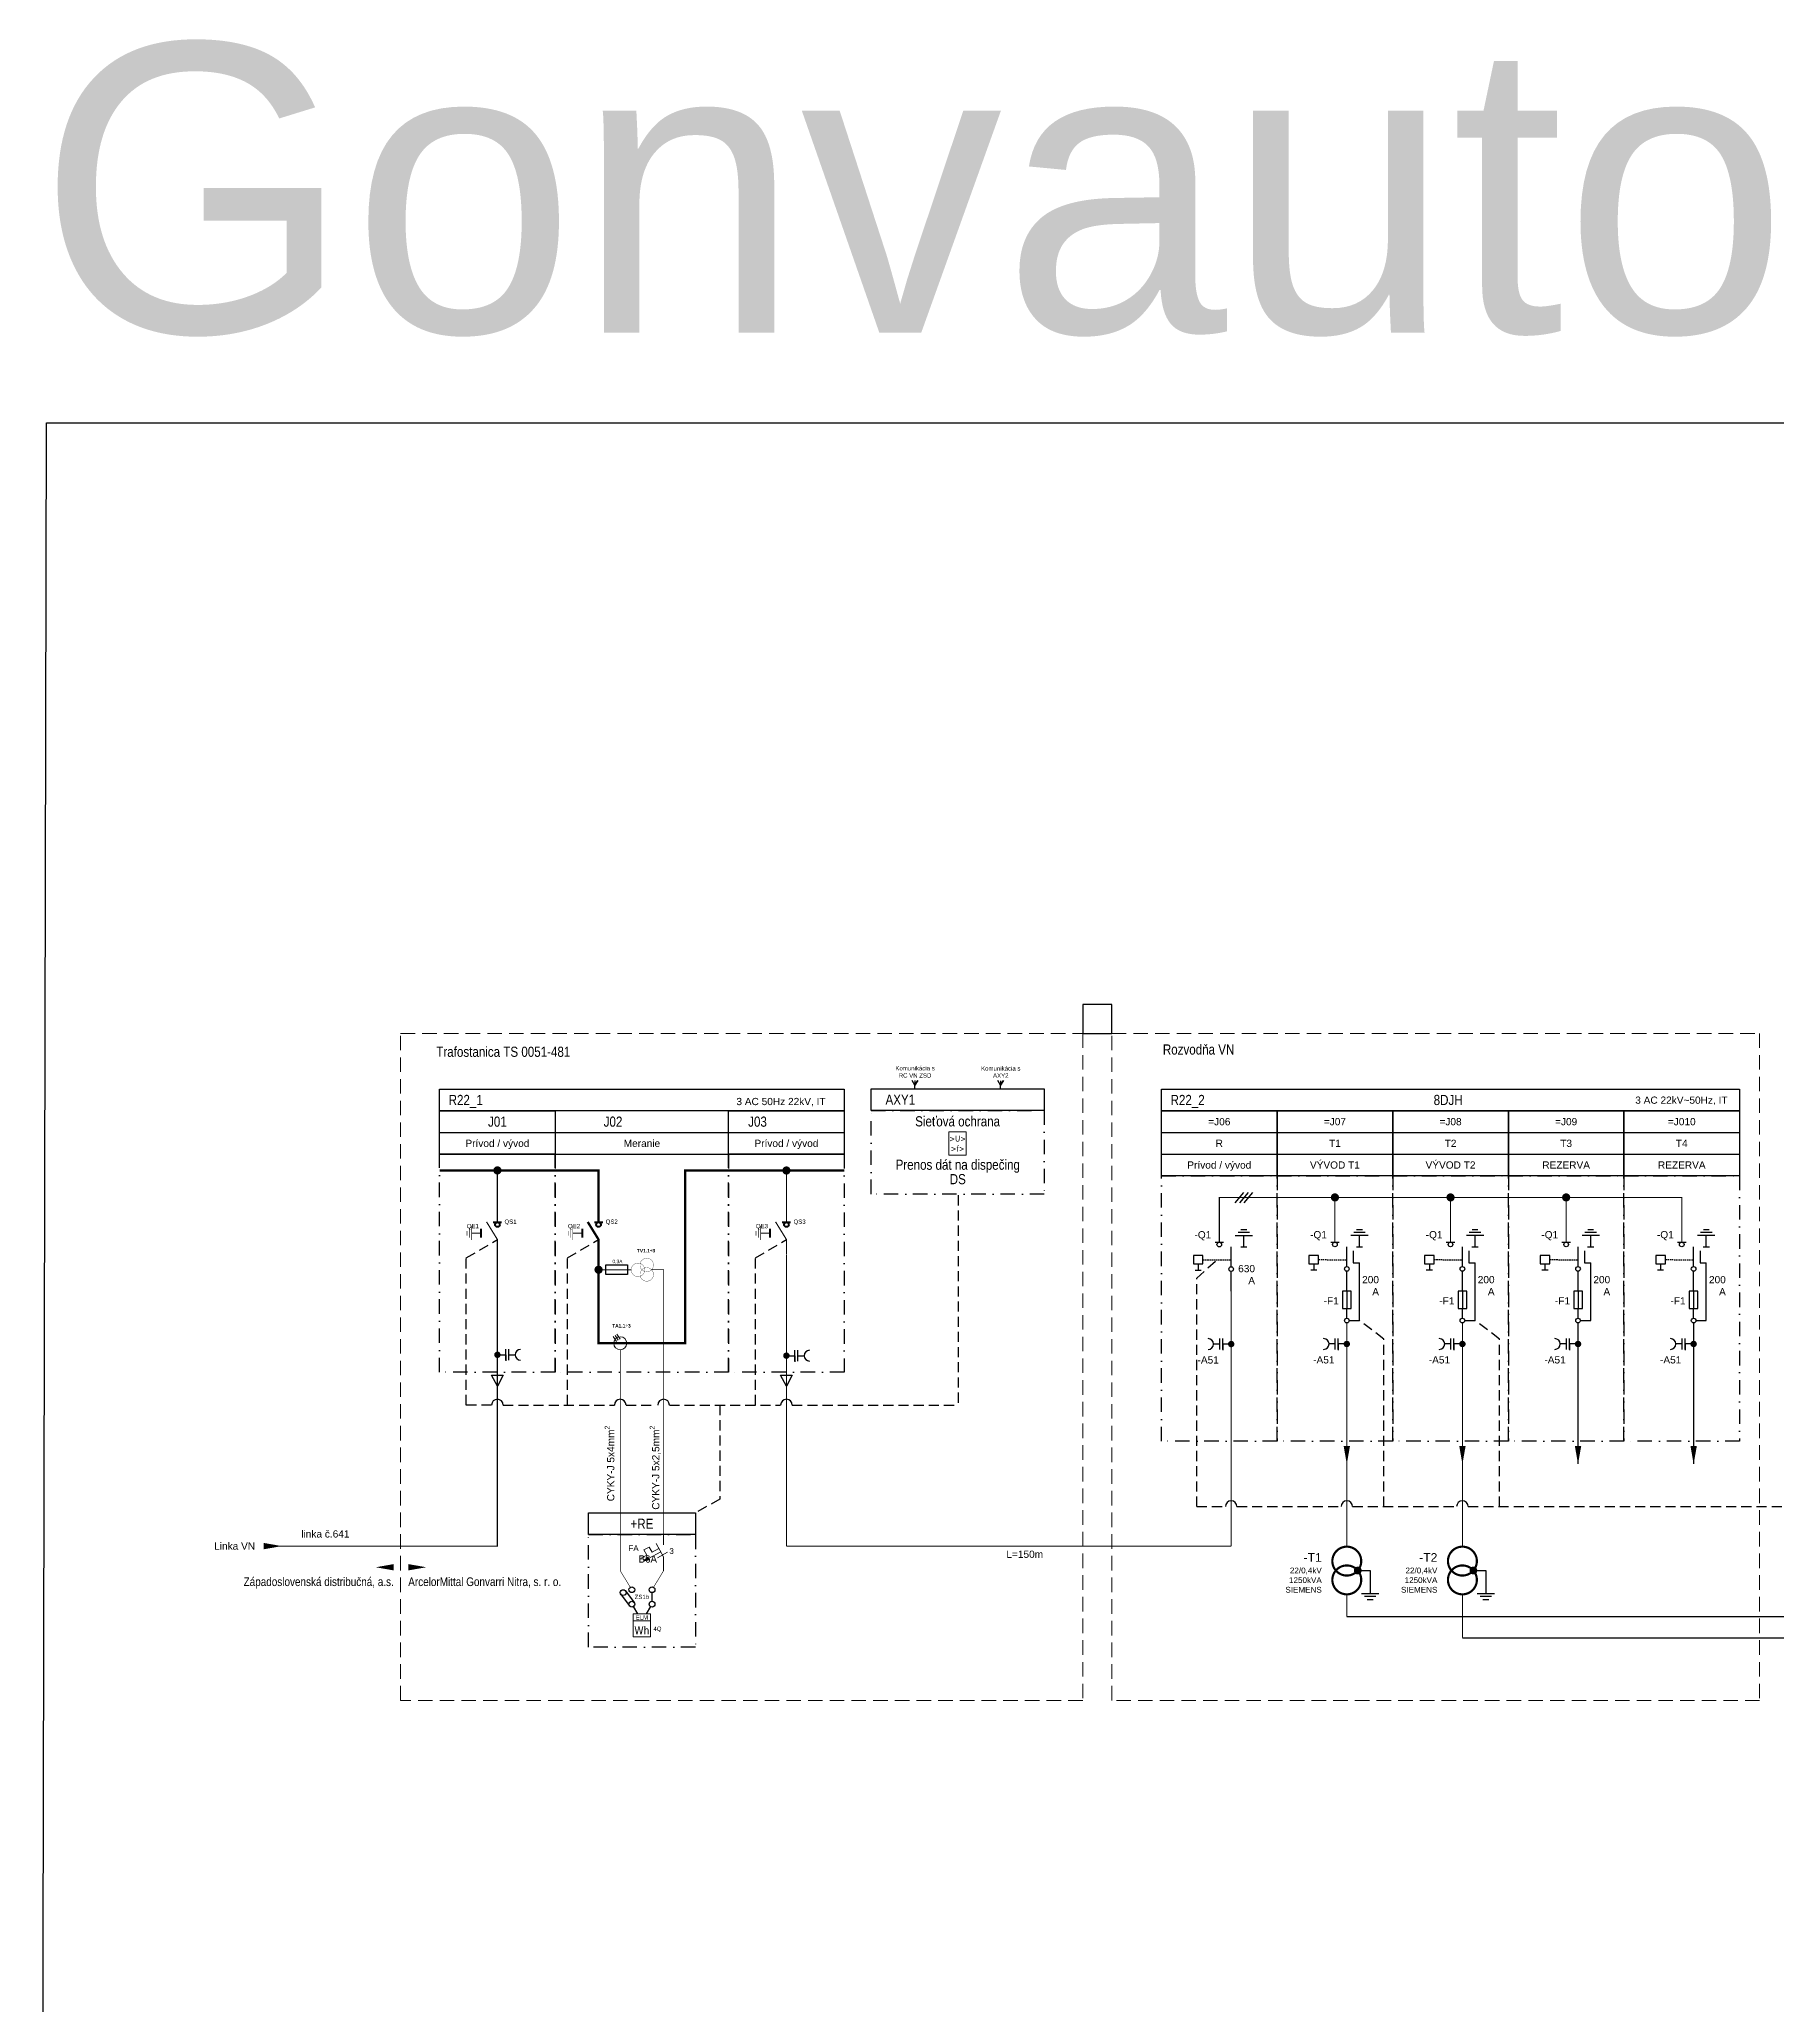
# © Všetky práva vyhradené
# Model space of a CAD drawing. Header units: millimetres. Extents: x -612 to 6794, y -5043 to 2163.
# Drawn here: x 335 to 936, y -2406 to -1726 of the extents above; entities that cross this region are included whole.
import ezdxf
from ezdxf.enums import TextEntityAlignment as Align

# ---------------------------------------------------------------- set-up
doc = ezdxf.new("R2018")
doc.units = ezdxf.units.MM
doc.header["$MEASUREMENT"] = 0
doc.linetypes.add('ČERCHOVANÁ', pattern=[1, 0.5, -0.25, 0, -0.25])
doc.linetypes.add('ČÁRKOVANÁ', pattern=[0.75, 0.5, -0.25])
doc.layers.get('Defpoints').update_dxf_attribs({"color": 250})
for name, color, linetype in [('10kV', 34, 'Continuous'), ('22kV', 34, 'Continuous'), ('400V', 7, 'Continuous'), ('Kable', 7, 'Continuous'), ('LEGRAND', 7, 'Continuous'), ('Pístroj_OZN', 230, 'Continuous'), ('RS', 40, 'Continuous')]:
    doc.layers.add(name, color=color, linetype=linetype)
doc.layers.add('Prístroj', color=7, linetype='Continuous', lineweight=13)
doc.styles.get("Standard").update_dxf_attribs({"font": 'arial.ttf'})
doc.styles.add('styl2', font='ARIALN.TTF', dxfattribs={"width": 0.85})
doc.styles.add('Tahoma', font='tahoma.ttf')

# ---------------------------------------------------------------- blocks, each defined once
blk = doc.blocks.new('VN MTP')
at = {"layer": '10kV', "color": 0, "lineweight": 13}
for p, q in [((-3.13, -1.15), (-1.46, -0.06)), ((-2.72, -1.78), (-1.05, -0.68)), ((-2.31, -2.41), (-0.64, -1.31))]:
    blk.add_line(p, q, dxfattribs=at)
blk.add_circle((0, 0), 2.25, dxfattribs=at)
blk = doc.blocks.new('VN odpojovac s uzemnovacom')
at = {"layer": '22kV', "linetype": 'Continuous', "lineweight": 50}
for p, q in [((-5.71, 8.93), (-5.71, 6.01)), ((-1.46, 11.25), (1.46, 11.25))]:
    blk.add_line(p, q, dxfattribs=at)
at = {"layer": '22kV', "flags": 128}
for points, const_width in [([(0, 15), (0, 11.25)], 0.4), ([(-10.52, 8.27), (-10.52, 6.67)], 0.2), ([(-9.71, 9.07), (-9.71, 5.87)], 0.2), ([(-5.71, 7.47), (-8.91, 7.47)], 0.4), ([(-8.91, 9.87), (-8.91, 5.07)], 0.2), ([(-3.75, 11.38), (0, 5.29), (0, 0)], 0.4)]:
    blk.add_lwpolyline(points, dxfattribs=dict(at, const_width=const_width))
at = {"layer": '22kV', "linetype": 'Continuous', "lineweight": 50}
blk.add_circle((0, 10.45), 0.8, dxfattribs=at)
blk = doc.blocks.new('Istič')
at = {"layer": 'Prístroj', "linetype": 'Continuous', "ltscale": 4}
blk.add_hatch(color=0, dxfattribs=at).paths.add_polyline_path([(-6.97, -9.55), (-5.41, -8.11), (-4.92, -9.02)], flags=0)
at = {"layer": 'Prístroj', "color": 0, "linetype": 'Continuous'}
for p, q in [((0, 0), (0, -3.89)), ((0, -8), (0, -12.8))]:
    blk.add_line(p, q, dxfattribs=at)
at = {"layer": 'Prístroj', "color": 0, "linetype": 'Continuous', "ltscale": 4}
for p, q in [((-6.8, -5.61), (-4.99, -4.62)), ((-5.81, -7.41), (-6.8, -5.61)), ((-0.96, -6.26), (-5.17, -8.57)), ((-4.99, -4.62), (-4, -6.42)), ((-1.6, -5.11), (-4, -6.42)), ((0, -8), (-2.57, -3.37)), ((-2.07, -8.37), (1.36, -6.43)), ((-7.61, -8.4), (-5.81, -7.41)), ((-6.97, -9.55), (-5.41, -8.11)), ((-4.92, -9.02), (-6.97, -9.55)), ((-6.97, -9.55), (-6.97, -9.55)), ((-5.41, -8.11), (-4.92, -9.02))]:
    blk.add_line(p, q, dxfattribs=at)
at = {"color": 0}
blk.add_attdef('POCET_POLOV', text='', height=2, dxfattribs=at).set_placement((2, -6), align=Align.MIDDLE_LEFT)
at = {"lineweight": 30, "flags": 104}
blk.add_attdef('POPIS', text='', height=1.8, dxfattribs=at).set_placement((-8.61, -7.5), align=Align.TOP_RIGHT)
at = {"layer": 'Pístroj_OZN'}
blk.add_attdef('OZNACENIE', text='', height=2, dxfattribs=at).set_placement((-8.61, -6), align=Align.RIGHT)
blk = doc.blocks.new('Elektromer')
at = {"layer": 'Prístroj', "color": 0, "linetype": 'Continuous', "ltscale": 4}
blk.add_line((-3, -3.5), (3, -3.5), dxfattribs=at)
blk.add_lwpolyline([(-3, -9), (3, -9), (3, -1), (-3, -1)], close=True, dxfattribs=at)
at = {"lineweight": 30, "flags": 104}
blk.add_attdef('POPIS', text='', height=1.8, dxfattribs=at).set_placement((-4, -5), align=Align.TOP_RIGHT)
at = {"layer": 'Prístroj', "style": 'Tahoma'}
blk.add_text('Wh', height=2.72625, dxfattribs=at).set_placement((0, -6.772625), align=Align.MIDDLE_CENTER)
at = {"layer": 'Pístroj_OZN'}
blk.add_attdef('OZNACENIE', text='', height=2, dxfattribs=at).set_placement((-4, -3.5), align=Align.RIGHT)

msp = doc.modelspace()

# ---------------------------------------------------------------- linework, layer by layer
for p, q in [((540.26, -2268.74), (541.74, -2271.18)), ((546.22, -2268.74), (544.74, -2271.18))]:
    msp.add_line(p, q)
msp.add_lwpolyline([(337.28, -1859.11), (2282.85, -1859.11), (2280.32, -3021.38), (334.75, -3021.38)], close=True)
at = {"lineweight": 30}
for points in [[(787.12, -2272.17), (969.73, -2272.17), (969.73, -2169.26)], [(827.12, -2279.52), (1354.15, -2279.52), (1354.15, -2169.26)]]:
    msp.add_lwpolyline(points, dxfattribs=at)
at = {"layer": '10kV', "color": 0, "ltscale": 5}
for p, q in [((473.24, -2104.67), (513.24, -2104.67)), ((513.24, -2104.67), (573.24, -2104.67)), ((513.24, -2104.67), (573.24, -2104.67)), ((573.24, -2104.67), (613.24, -2104.67)), ((473.24, -2112.17), (573.24, -2112.17)), ((573.24, -2112.17), (613.24, -2112.17))]:
    msp.add_line(p, q, dxfattribs=at)
for points in [[(473.24, -2089.67), (613.24, -2089.67), (613.24, -2097.17), (473.24, -2097.17)], [(473.24, -2097.17), (513.24, -2097.17), (513.24, -2112.17), (473.24, -2112.17)], [(573.24, -2097.17), (613.24, -2097.17), (613.24, -2112.17), (573.24, -2112.17)], [(524.74, -2236.31), (561.74, -2236.31), (561.74, -2243.81), (524.74, -2243.81)]]:
    msp.add_lwpolyline(points, close=True, dxfattribs=at)
at = {"layer": '10kV', "color": 0, "linetype": 'ČERCHOVANÁ', "ltscale": 10}
for points in [[(473.24, -2112.17), (513.24, -2112.17), (513.24, -2187.6), (473.24, -2187.6)], [(513.24, -2112.17), (573.24, -2112.17), (573.24, -2187.6), (513.24, -2187.6)], [(561.74, -2282.72), (524.74, -2282.72), (524.74, -2243.81), (561.74, -2243.81)]]:
    msp.add_lwpolyline(points, close=True, dxfattribs=at)
at = {"layer": '22kV', "color": 0}
for p, q in [((723.01, -2104.67), (763.01, -2104.67)), ((763.01, -2104.67), (803.01, -2104.67)), ((803.01, -2104.67), (843.01, -2104.67)), ((843.01, -2104.67), (883.01, -2104.67)), ((883.01, -2104.67), (923.01, -2104.67)), ((723.01, -2112.17), (763.01, -2112.17)), ((763.01, -2112.17), (803.01, -2112.17)), ((803.01, -2112.17), (843.01, -2112.17)), ((843.01, -2112.17), (883.01, -2112.17)), ((883.01, -2112.17), (923.01, -2112.17))]:
    msp.add_line(p, q, dxfattribs=at)
at = {"layer": '22kV'}
for p, q in [((751.42, -2125.38), (748.4, -2128.97)), ((752.98, -2125.38), (749.97, -2128.97)), ((754.54, -2125.38), (751.53, -2128.97)), ((787.12, -2159.54), (787.12, -2165.54)), ((827.12, -2159.54), (827.12, -2165.54)), ((867.12, -2159.54), (867.12, -2165.54)), ((907.12, -2159.54), (907.12, -2165.54)), ((743.15, -2179.79), (743.15, -2175.97)), ((744.18, -2179.79), (744.18, -2175.97)), ((783.15, -2179.76), (783.15, -2175.94)), ((784.18, -2179.76), (784.18, -2175.94)), ((823.15, -2179.76), (823.15, -2175.94)), ((824.18, -2179.76), (824.18, -2175.94)), ((863.15, -2179.76), (863.15, -2175.94)), ((864.18, -2179.76), (864.18, -2175.94)), ((903.15, -2179.76), (903.15, -2175.94)), ((904.18, -2179.76), (904.18, -2175.94)), ((493.24, -2181.59), (496.19, -2181.59)), ((496.19, -2183.5), (496.19, -2179.68)), ((496.19, -2181.59), (496.19, -2183.71)), ((497.21, -2183.5), (497.21, -2179.68)), ((497.21, -2181.59), (499.39, -2181.59)), ((593.24, -2181.9), (596.19, -2181.9)), ((596.19, -2183.8), (596.19, -2179.99)), ((596.19, -2181.9), (596.19, -2184.02)), ((597.21, -2183.8), (597.21, -2179.99)), ((597.21, -2181.9), (599.39, -2181.9)), ((743.15, -2177.88), (740.97, -2177.88)), ((747.12, -2177.88), (744.18, -2177.88)), ((744.18, -2177.88), (744.18, -2180)), ((783.15, -2177.85), (780.97, -2177.85)), ((787.12, -2177.85), (784.18, -2177.85)), ((784.18, -2177.85), (784.18, -2179.97)), ((823.15, -2177.85), (820.97, -2177.85)), ((827.12, -2177.85), (824.18, -2177.85)), ((824.18, -2177.85), (824.18, -2179.97)), ((863.15, -2177.85), (860.97, -2177.85)), ((867.12, -2177.85), (864.18, -2177.85)), ((864.18, -2177.85), (864.18, -2179.97)), ((903.15, -2177.85), (900.97, -2177.85)), ((907.12, -2177.85), (904.18, -2177.85)), ((904.18, -2177.85), (904.18, -2179.97))]:
    msp.add_line(p, q, dxfattribs=at)
at = {"layer": '22kV', "ltscale": 10}
for p, q in [((748.51, -2140.26), (754.51, -2140.26)), ((753.51, -2139.26), (749.51, -2139.26)), ((750.51, -2138.26), (752.51, -2138.26)), ((751.51, -2144.26), (751.51, -2140.26)), ((788.51, -2140.22), (794.51, -2140.22)), ((793.51, -2139.22), (789.51, -2139.22)), ((790.51, -2138.22), (792.51, -2138.22)), ((791.51, -2144.22), (791.51, -2140.22)), ((828.51, -2140.22), (834.51, -2140.22)), ((833.51, -2139.22), (829.51, -2139.22)), ((830.51, -2138.22), (832.51, -2138.22)), ((831.51, -2144.22), (831.51, -2140.22)), ((868.51, -2140.22), (874.51, -2140.22)), ((873.51, -2139.22), (869.51, -2139.22)), ((870.51, -2138.22), (872.51, -2138.22)), ((871.51, -2144.22), (871.51, -2140.22)), ((908.51, -2140.22), (914.51, -2140.22)), ((913.51, -2139.22), (909.51, -2139.22)), ((910.51, -2138.22), (912.51, -2138.22)), ((911.51, -2144.22), (911.51, -2140.22)), ((491.2, -2188.64), (495.28, -2188.64)), ((493.24, -2192.41), (491.2, -2188.64)), ((495.28, -2188.64), (493.24, -2192.41)), ((591.2, -2188.64), (595.28, -2188.64)), ((593.24, -2192.41), (591.2, -2188.64)), ((595.28, -2188.64), (593.24, -2192.41))]:
    msp.add_line(p, q, dxfattribs=at)
at = {"layer": '22kV', "linetype": 'ČÁRKOVANÁ'}
for p, q in [((737.34, -2148.7), (747.12, -2148.73)), ((777.34, -2148.67), (787.12, -2148.69)), ((817.34, -2148.67), (827.12, -2148.69)), ((857.34, -2148.67), (867.12, -2148.69)), ((897.34, -2148.67), (907.12, -2148.69))]:
    msp.add_line(p, q, dxfattribs=at)
at = {"layer": '22kV', "linetype": 'Continuous'}
for p, q in [((741.55, -2142.66), (744.48, -2142.66)), ((741.55, -2142.66), (744.48, -2142.66)), ((747.12, -2151.12), (747.12, -2144.26)), ((750.43, -2144.26), (752.59, -2144.26)), ((781.55, -2142.62), (784.48, -2142.62)), ((787.12, -2151.08), (787.12, -2144.22)), ((789.38, -2145.67), (789.38, -2149.77)), ((790.43, -2144.22), (792.59, -2144.22)), ((821.55, -2142.62), (824.48, -2142.62)), ((827.12, -2151.08), (827.12, -2144.22)), ((829.38, -2145.67), (829.38, -2149.77)), ((830.43, -2144.22), (832.59, -2144.22)), ((861.55, -2142.62), (864.48, -2142.62)), ((867.12, -2151.08), (867.12, -2144.22)), ((869.38, -2145.67), (869.38, -2149.77)), ((870.43, -2144.22), (872.59, -2144.22)), ((901.55, -2142.62), (904.48, -2142.62)), ((907.12, -2151.08), (907.12, -2144.22)), ((909.38, -2145.67), (909.38, -2149.77)), ((910.43, -2144.22), (912.59, -2144.22)), ((734.62, -2152.28), (736.75, -2152.28)), ((735.69, -2150.12), (735.69, -2152.28)), ((747.12, -2159.58), (747.12, -2152.72)), ((774.62, -2152.24), (776.75, -2152.24)), ((775.69, -2150.09), (775.69, -2152.24)), ((787.12, -2159.54), (787.12, -2152.68)), ((789.38, -2149.77), (791.51, -2149.77)), ((791.51, -2169.77), (791.51, -2149.77)), ((814.62, -2152.24), (816.75, -2152.24)), ((815.69, -2150.09), (815.69, -2152.24)), ((827.12, -2159.54), (827.12, -2152.68)), ((829.38, -2149.77), (831.51, -2149.77)), ((831.51, -2169.77), (831.51, -2149.77)), ((854.62, -2152.24), (856.75, -2152.24)), ((855.69, -2150.09), (855.69, -2152.24)), ((867.12, -2159.54), (867.12, -2152.68)), ((869.38, -2149.77), (871.51, -2149.77)), ((871.51, -2169.77), (871.51, -2149.77)), ((894.62, -2152.24), (896.75, -2152.24)), ((895.69, -2150.09), (895.69, -2152.24)), ((907.12, -2159.54), (907.12, -2152.68)), ((909.38, -2149.77), (911.51, -2149.77)), ((911.51, -2169.77), (911.51, -2149.77)), ((787.12, -2168.97), (787.12, -2165.54)), ((827.12, -2168.97), (827.12, -2165.54)), ((867.12, -2168.97), (867.12, -2165.54)), ((907.12, -2168.97), (907.12, -2165.54)), ((787.92, -2169.77), (791.51, -2169.77)), ((827.92, -2169.77), (831.51, -2169.77)), ((867.92, -2169.77), (871.51, -2169.77)), ((907.92, -2169.77), (911.51, -2169.77))]:
    msp.add_line(p, q, dxfattribs=at)
at = {"layer": '22kV', "color": 0, "ltscale": 5}
for points in [[(723.01, -2089.67), (923.01, -2089.67), (923.01, -2097.17), (723.01, -2097.17)], [(723.01, -2097.17), (763.01, -2097.17), (763.01, -2119.67), (723.01, -2119.67)], [(763.01, -2097.17), (803.01, -2097.17), (803.01, -2119.67), (763.01, -2119.67)], [(803.01, -2097.17), (843.01, -2097.17), (843.01, -2119.67), (803.01, -2119.67)], [(843.01, -2097.17), (883.01, -2097.17), (883.01, -2119.67), (843.01, -2119.67)], [(883.01, -2097.17), (923.01, -2097.17), (923.01, -2119.67), (883.01, -2119.67)]]:
    msp.add_lwpolyline(points, close=True, dxfattribs=at)
at = {"layer": '22kV', "color": 0, "linetype": 'ČERCHOVANÁ', "ltscale": 10}
for points in [[(622.52, -2097.06), (682.41, -2097.06), (682.41, -2125.96), (622.52, -2125.96)], [(573.24, -2112.17), (613.24, -2112.17), (613.24, -2187.6), (573.24, -2187.6)], [(723.01, -2119.67), (763.01, -2119.67), (763.01, -2211.47), (723.01, -2211.47)], [(763.01, -2119.67), (803.01, -2119.67), (803.01, -2211.47), (763.01, -2211.47)], [(803.01, -2119.67), (843.01, -2119.67), (843.01, -2211.47), (803.01, -2211.47)], [(843.01, -2119.67), (883.01, -2119.67), (883.01, -2211.47), (843.01, -2211.47)], [(883.01, -2119.67), (923.01, -2119.67), (923.01, -2211.47), (883.01, -2211.47)]]:
    msp.add_lwpolyline(points, close=True, dxfattribs=at)
at = {"layer": '22kV', "const_width": 0.8}
for points in [[(473.24, -2117.79), (513.24, -2117.79)], [(513.24, -2117.79), (528.24, -2117.79), (528.24, -2135.74)], [(524.49, -2135.62), (528.24, -2141.71), (528.24, -2177.6), (558.24, -2177.6), (558.24, -2117.79), (573.24, -2117.79)], [(573.24, -2117.79), (613.24, -2117.79)]]:
    msp.add_lwpolyline(points, dxfattribs=at)
at = {"layer": '22kV', "const_width": 1.29}
for points in [[(494.01, -2117.79, 1), (492.47, -2117.79, 1), (494.01, -2117.79, 0.272597)], [(594.01, -2117.82, 1), (592.47, -2117.82, 1), (594.01, -2117.82, 0.272597)], [(783.78, -2127.14, 1), (782.24, -2127.14, 1), (783.78, -2127.14, 0.272597)], [(823.78, -2127.14, 1), (822.24, -2127.14, 1), (823.78, -2127.14, 0.272597)], [(863.78, -2127.14, 1), (862.24, -2127.14, 1), (863.78, -2127.14, 0.272597)], [(529.01, -2152.16, 1), (527.47, -2152.16, 1), (529.01, -2152.16, 0.272597)]]:
    msp.add_lwpolyline(points, format="xyb", dxfattribs=at)
at = {"layer": '22kV', "const_width": 0.4, "flags": 128}
for points in [[(493.24, -2131.99), (493.24, -2117.79)], [(593.24, -2132.06), (593.24, -2117.79)], [(743.01, -2139.67), (743.01, -2127.14), (903.01, -2127.14), (903.01, -2139.67)], [(783.01, -2139.64), (783.01, -2127.1)], [(823.01, -2139.64), (823.01, -2127.1)], [(863.01, -2139.64), (863.01, -2127.1)], [(743.01, -2138.91), (743.01, -2142.66)], [(743.01, -2138.91), (743.01, -2142.66)], [(783.01, -2138.87), (783.01, -2142.62)], [(823.01, -2138.87), (823.01, -2142.62)], [(863.01, -2138.87), (863.01, -2142.62)], [(903.01, -2138.87), (903.01, -2142.62)], [(412.6, -2247.78), (493.24, -2247.78), (493.24, -2146.99)], [(593.24, -2247.78), (593.24, -2147.06)], [(528.24, -2152.16), (539.53, -2152.2)], [(747.12, -2247.78), (593.24, -2247.78)]]:
    msp.add_lwpolyline(points, dxfattribs=at)
at = {"layer": '22kV', "flags": 128}
for points, const_width in [([(544.91, -2152.86, 1), (544.91, -2148.18, 1), (544.91, -2152.86, -1)], 0.0936), ([(541.87, -2154.54, 1), (541.87, -2149.86, 1), (541.87, -2154.54, -1)], 0.0936), ([(544.91, -2156.13, 1), (544.91, -2151.45, 1), (544.91, -2156.13, -1)], 0.0936), ([(782.12, -2252.98, 1), (792.12, -2252.98, 1), (782.12, -2252.98, -1)], 0.75), ([(822.12, -2252.98, 1), (832.12, -2252.98, 1), (822.12, -2252.98, -1)], 0.75)]:
    msp.add_lwpolyline(points, format="xyb", dxfattribs=dict(at, const_width=const_width))
at = {"layer": '22kV'}
msp.add_lwpolyline([(734.03, -2150.1), (737.34, -2150.15), (737.34, -2147.26), (734.03, -2147.21)], close=True, dxfattribs=at)
at = {"layer": '22kV', "flags": 128}
for points in [[(774.03, -2150.06), (777.34, -2150.11), (777.34, -2147.23), (774.03, -2147.18)], [(814.03, -2150.06), (817.34, -2150.11), (817.34, -2147.23), (814.03, -2147.18)], [(854.03, -2150.06), (857.34, -2150.11), (857.34, -2147.23), (854.03, -2147.18)], [(894.03, -2150.06), (897.34, -2150.11), (897.34, -2147.23), (894.03, -2147.18)], [(785.62, -2165.54), (788.62, -2165.54), (788.62, -2159.54), (785.62, -2159.54)], [(825.62, -2165.54), (828.62, -2165.54), (828.62, -2159.54), (825.62, -2159.54)], [(865.62, -2165.54), (868.62, -2165.54), (868.62, -2159.54), (865.62, -2159.54)], [(905.62, -2165.54), (908.62, -2165.54), (908.62, -2159.54), (905.62, -2159.54)]]:
    msp.add_lwpolyline(points, close=True, dxfattribs=at)
at = {"layer": '22kV', "lineweight": -3, "ltscale": 10}
msp.add_lwpolyline([(530.74, -2153.82), (530.74, -2150.49), (538.31, -2150.49), (538.31, -2153.82)], close=True, dxfattribs=at)
at = {"layer": '22kV', "lineweight": -3, "ltscale": 10, "const_width": 0.4, "flags": 128}
for points in [[(747.12, -2152.72), (747.12, -2247.78)], [(787.12, -2170.57), (787.12, -2247.98)], [(827.12, -2170.57), (827.12, -2247.98)], [(867.12, -2170.57), (867.12, -2219.43)], [(907.12, -2170.57), (907.12, -2219.43)]]:
    msp.add_lwpolyline(points, dxfattribs=at)
at = {"layer": '22kV', "const_width": 1.11}
for points in [[(493.79, -2181.59, 1), (492.69, -2181.59, 1)], [(593.79, -2181.9, 1), (592.69, -2181.9, 1)], [(747.68, -2177.88, 1), (746.57, -2177.88, 1)], [(787.68, -2177.85, 1), (786.57, -2177.85, 1)], [(827.68, -2177.85, 1), (826.57, -2177.85, 1)], [(867.68, -2177.85, 1), (866.57, -2177.85, 1)], [(907.68, -2177.85, 1), (906.57, -2177.85, 1)]]:
    msp.add_lwpolyline(points, format="xyb", close=True, dxfattribs=at)
at = {"layer": '22kV', "linetype": 'Continuous'}
for centre in [(743.01, -2143.46), (743.01, -2143.46), (783.01, -2143.42), (823.01, -2143.42), (863.01, -2143.42), (903.01, -2143.42), (747.12, -2151.92), (787.12, -2151.88), (827.12, -2151.88), (867.12, -2151.88), (907.12, -2151.88), (787.12, -2169.77), (827.12, -2169.77), (867.12, -2169.77), (907.12, -2169.77)]:
    msp.add_circle(centre, 0.8, dxfattribs=at)
at = {"layer": '22kV'}
for centre, start, end in [((739.11, -2177.88), 270, 90), ((779.11, -2177.85), 270, 90), ((819.11, -2177.85), 270, 90), ((859.11, -2177.85), 270, 90), ((899.11, -2177.85), 270, 90), ((501.25, -2181.59), 90, 270), ((601.25, -2181.9), 90, 270)]:
    msp.add_arc(centre, 1.87, start, end, dxfattribs=at)
at = {"layer": '22kV', "color": 0}
for points in [[(788.22, -2213.18), (787.12, -2219.43), (786.03, -2213.18), (787.12, -2219.43)], [(828.22, -2213.18), (827.12, -2219.43), (826.03, -2213.18), (827.12, -2219.43)], [(868.22, -2213.18), (867.12, -2219.43), (866.03, -2213.18), (867.12, -2219.43)], [(908.22, -2213.18), (907.12, -2219.43), (906.03, -2213.18), (907.12, -2219.43)], [(412.41, -2248.88), (418.66, -2247.79), (412.41, -2246.7), (418.66, -2247.79)]]:
    msp.add_solid(points, dxfattribs=at)
at = {"layer": '22kV', "color": 251}
for points in [[(457.4, -2254.01), (451.15, -2255.11), (457.4, -2256.2), (451.15, -2255.11)], [(462.4, -2254.01), (468.65, -2255.11), (462.4, -2256.2), (468.65, -2255.11)]]:
    msp.add_solid(points, dxfattribs=at)
at = {"layer": '400V', "color": 94, "true_color": 0x00a800}
for p, q in [((790.92, -2256.23), (795.22, -2256.23)), ((795.22, -2256.23), (795.22, -2264.23)), ((830.92, -2256.23), (835.22, -2256.23)), ((835.22, -2256.23), (835.22, -2264.23)), ((792.22, -2264.23), (798.22, -2264.23)), ((832.22, -2264.23), (838.22, -2264.23)), ((797.22, -2265.23), (793.22, -2265.23)), ((794.22, -2266.23), (796.22, -2266.23)), ((837.22, -2265.23), (833.22, -2265.23)), ((834.22, -2266.23), (836.22, -2266.23))]:
    msp.add_line(p, q, dxfattribs=at)
at = {"layer": '400V'}
msp.add_line((546.74, -2266.89), (546.74, -2263.89), dxfattribs=at)
at = {"layer": '400V', "color": 230, "ltscale": 5}
msp.add_lwpolyline([(622.52, -2089.56), (682.41, -2089.56), (682.41, -2097.06), (622.52, -2097.06)], close=True, dxfattribs=at)
at = {"layer": '400V', "const_width": 0.2, "flags": 128}
for points in [[(546.58, -2152.16), (550.74, -2152.16), (550.74, -2247.39)], [(535.74, -2179.9), (535.74, -2256.3), (539.22, -2262.03)], [(547.26, -2262.03), (550.74, -2256.3), (550.74, -2252.91)]]:
    msp.add_lwpolyline(points, dxfattribs=at)
at = {"layer": '400V', "const_width": 0.75, "flags": 128}
for points in [[(782.12, -2259.48, 1), (792.12, -2259.48, 1), (782.12, -2259.48, -1)], [(822.12, -2259.48, 1), (832.12, -2259.48, 1), (822.12, -2259.48, -1)]]:
    msp.add_lwpolyline(points, format="xyb", dxfattribs=at)
at = {"layer": '400V', "color": 3, "const_width": 1.23}
for points in [[(791.65, -2256.23, 1), (790.19, -2256.23, 1), (791.65, -2256.23, 0.272597)], [(831.65, -2256.23, 1), (830.19, -2256.23, 1), (831.65, -2256.23, 0.272597)]]:
    msp.add_lwpolyline(points, format="xyb", dxfattribs=at)
at = {"layer": '400V', "lineweight": -3, "ltscale": 10, "const_width": 0.4, "flags": 128}
for points in [[(787.12, -2264.48), (787.12, -2272.17)], [(827.12, -2264.48), (827.12, -2279.52)]]:
    msp.add_lwpolyline(points, dxfattribs=at)
at = {"layer": 'Defpoints'}
msp.add_lwpolyline([(695.77, -2070.39), (705.77, -2070.39), (705.77, -2060.39), (695.77, -2060.39)], close=True, dxfattribs=at)
at = {"layer": 'LEGRAND'}
for p, q in [((535.79, -2264.29), (538.79, -2268.29)), ((537.54, -2263.29), (540.54, -2267.29))]:
    msp.add_line(p, q, dxfattribs=at)
for centre in [(536.74, -2263.89), (539.74, -2262.89), (546.74, -2262.89), (539.74, -2267.89), (546.74, -2267.89)]:
    msp.add_circle(centre, 1, dxfattribs=at)
at = {"layer": 'Prístroj', "color": 253, "linetype": 'ČÁRKOVANÁ', "ltscale": 10}
for points in [[(459.76, -2070.39), (695.77, -2070.39), (695.77, -2301.19), (459.76, -2301.19)], [(705.77, -2070.39), (929.93, -2070.39), (929.93, -2301.19), (705.77, -2301.19)]]:
    msp.add_lwpolyline(points, close=True, dxfattribs=at)
at = {"layer": 'Prístroj', "color": 0, "linetype": 'Continuous', "ltscale": 4}
msp.add_lwpolyline([(649.47, -2112.48), (655.47, -2112.48), (655.47, -2104.48), (649.47, -2104.48)], close=True, dxfattribs=at)
at = {"layer": 'RS', "color": 1, "linetype": 'ČÁRKOVANÁ', "ltscale": 7}
for points in [[(637.62, -2089.56), (637.62, -2088.24), (638.69, -2086.67), (637.62, -2088.24), (636.71, -2086.64)], [(637.62, -2086.73), (637.62, -2088.24)]]:
    msp.add_lwpolyline(points, dxfattribs=at)
at = {"layer": 'RS', "linetype": 'ČÁRKOVANÁ', "ltscale": 7}
for points in [[(667.27, -2089.56), (667.27, -2088.26), (668.34, -2086.7), (667.27, -2088.26), (666.36, -2086.67)], [(667.27, -2086.76), (667.27, -2088.26)], [(652.64, -2126.41), (652.64, -2198.98)], [(482.49, -2198.98), (482.49, -2148.07), (493.24, -2141.71)], [(517.49, -2198.98), (517.49, -2148.07), (528.24, -2141.71)], [(582.49, -2198.98), (582.49, -2148.07), (593.24, -2141.71)], [(735.2, -2234.13), (735.2, -2155.08), (742.23, -2148.72)], [(799.99, -2234.13), (799.99, -2176.13), (791.51, -2169.77)], [(839.99, -2234.13), (839.99, -2176.13), (831.51, -2169.77)], [(491.24, -2198.98), (482.49, -2198.98)], [(495.24, -2198.98), (533.74, -2198.98)], [(537.74, -2198.98), (547.67, -2198.98)], [(552.74, -2198.98), (591.24, -2198.98)], [(570.22, -2198.98), (570.22, -2231.55), (561.74, -2236.31)], [(595.24, -2198.98), (652.64, -2198.98)], [(735.2, -2234.13), (745.12, -2234.13)], [(749.12, -2234.13), (785.12, -2234.13)], [(789.12, -2234.13), (825.12, -2234.13)], [(829.12, -2234.13), (967.73, -2234.13)]]:
    msp.add_lwpolyline(points, dxfattribs=at)
at = {"layer": 'RS', "ltscale": 7}
for centre in [(493.24, -2198.98), (535.74, -2198.98), (550.74, -2198.98), (593.24, -2198.98), (747.12, -2234.13), (787.12, -2234.13), (827.12, -2234.13)]:
    msp.add_arc(centre, 2, 0, 180, dxfattribs=at)

# ---------------------------------------------------------------- block references
for p in [(493.24, -2146.99), (528.24, -2146.99), (593.24, -2146.99)]:
    msp.add_blockref('VN odpojovac s uzemnovacom', p)
at = {"layer": '22kV', "color": 0, "lineweight": -3, "rotation": 270}
msp.add_blockref('VN MTP', (535.74, -2177.6), dxfattribs=at)
at = {"layer": 'Prístroj'}
ref = msp.add_blockref('Istič', (550.74, -2243.5), dxfattribs=at)
ref.add_attrib('POCET_POLOV', '3', dxfattribs={"layer": '0', "color": 0, "height": 2}).set_placement((552.74, -2249.5), align=Align.MIDDLE_LEFT)
ref.add_attrib('OZNACENIE', 'FA', dxfattribs={"layer": 'Pístroj_OZN', "color": 0, "height": 2}).set_placement((542.12, -2249.5), align=Align.RIGHT)
lines = msp.add_mtext('B6A', dxfattribs={"layer": '0', "insert": (542.12, -2251), "char_height": 2.5, "attachment_point": 1})
ref.add_attrib('POPIS', '', (542.12, -2251), dxfattribs={"flags": 104}).embed_mtext(lines)
ref = msp.add_blockref('Elektromer', (543.24, -2270.18), dxfattribs=at)
ref.add_attrib('OZNACENIE', 'ELM', dxfattribs={"layer": 'Pístroj_OZN', "color": 0, "height": 1.5}).set_placement((543.24, -2272.46), align=Align.MIDDLE_CENTER)

# ---------------------------------------------------------------- texts
at = {"insert": (334.07, -1727.9), "char_height": 100, "attachment_point": 1}
msp.add_mtext_dynamic_manual_height_columns('Gonvauto', width=842.1763, gutter_width=10, heights=[0], dxfattribs=at)
at = {"layer": '22kV', "color": 0, "style": 'styl2'}
for s, p in [('Rozvodňa VN', (723.48, -2075.95)), ('Trafostanica TS 0051-481', (472.11, -2076.74)), ('R22_1', (476.37, -2093.42)), ('R22_2', (726.14, -2093.42)), ('8DJH', (817.17, -2093.42))]:
    msp.add_text(s, height=3.5, dxfattribs=at).set_placement(p, align=Align.MIDDLE_LEFT)
at = {"layer": '22kV', "color": 230, "style": 'styl2'}
msp.add_text('AXY1', height=3.5, dxfattribs=at).set_placement((627.52, -2093.31), align=Align.MIDDLE_LEFT)
at = {"layer": '22kV', "color": 0, "style": 'styl2'}
for s, p in [('J01', (493.24, -2100.92)), ('J02', (533.24, -2100.92)), ('J03', (583.24, -2100.92)), ('+RE', (543.24, -2240.06))]:
    msp.add_text(s, height=3.5, dxfattribs=at).set_placement(p, align=Align.MIDDLE_CENTER)
at = {"layer": '22kV', "color": 0}
for s, p in [('=J06', (743.01, -2100.92)), ('=J07', (783.01, -2100.92)), ('=J08', (823.01, -2100.92)), ('=J09', (863.01, -2100.92)), ('=J010', (903.01, -2100.92)), ('Prívod / vývod', (493.24, -2108.42)), ('Meranie', (543.24, -2108.42)), ('Prívod / vývod', (593.24, -2108.42)), ('R', (743.01, -2108.42)), ('T1', (783.01, -2108.42)), ('T2', (823.01, -2108.42)), ('T3', (863.01, -2108.42)), ('T4', (903.01, -2108.42)), ('Prívod / vývod', (743.01, -2115.92)), ('VÝVOD T1', (783.01, -2115.92)), ('VÝVOD T2', (823.01, -2115.92)), ('REZERVA', (863.01, -2115.92)), ('REZERVA', (903.01, -2115.92))]:
    msp.add_text(s, height=2.5, dxfattribs=at).set_placement(p, align=Align.MIDDLE_CENTER)
at = {"layer": '22kV', "linetype": 'Continuous'}
for s, insert, char_height, width, attachment_point in [('\\pxql;{\\C0;QS1}', (495.7, -2135.74), 1.5, 7.6586, 4), ('\\pxql;{\\C0;QS2}', (530.7, -2135.74), 1.5, 7.6586, 4), ('\\pxql;{\\C0;QS3}', (595.7, -2135.74), 1.5, 7.6586, 4), ('\\pxql;{\\C0;QE1}', (482.66, -2137.27), 1.5, 7.6586, 4), ('\\pxql;{\\C0;QE2}', (517.66, -2137.27), 1.5, 7.6586, 4), ('\\pxql;{\\C0;QE3}', (582.66, -2137.27), 1.5, 7.6586, 4), ('{\\H1.25x;\\C0;-Q1}', (740.24, -2138.81), 2, 7.6586, 3), ('{\\H1.25x;\\C0;-Q1}', (780.24, -2138.78), 2, 7.6586, 3), ('{\\H1.25x;\\C0;-Q1}', (820.24, -2138.78), 2, 7.6586, 3), ('{\\H1.25x;\\C0;-Q1}', (860.24, -2138.78), 2, 7.6586, 3), ('{\\H1.25x;\\C0;-Q1}', (900.24, -2138.78), 2, 7.6586, 3), ('{\\C0;0,3A}', (533.05, -2149.4), 1.2, 7.6586, 4), ('\\A1;{\\fArial|b1|i0|c238|p34;\\C0;TV1.1÷3}', (544.67, -2146.19), 1.2, 17.8996, 8), ('{\\H1.25x;\\C0;630 A}', (755.36, -2150.52), 2, 7.6586, 3), ('{\\H1.25x;\\C0;200 A}', (798.25, -2154.34), 2, 7.6586, 3), ('{\\H1.25x;\\C0;200 A}', (838.25, -2154.34), 2, 7.6586, 3), ('{\\H1.25x;\\C0;200 A}', (878.25, -2154.34), 2, 7.6586, 3), ('{\\H1.25x;\\C0;200 A}', (918.25, -2154.34), 2, 7.6586, 3), ('{\\H1.25x;\\C0;-F1}', (784.35, -2161.68), 2, 7.6586, 3), ('{\\H1.25x;\\C0;-F1}', (824.35, -2161.68), 2, 7.6586, 3), ('{\\H1.25x;\\C0;-F1}', (864.35, -2161.68), 2, 7.6586, 3), ('{\\H1.25x;\\C0;-F1}', (904.35, -2161.68), 2, 7.6586, 3), ('\\A1;{\\fArial|b1|i0|c238|p34;\\C0;TA1.1÷3}', (536.17, -2172.17), 1.2, 17.8996, 8), ('{\\H1.25x;\\C0;-A51}', (742.86, -2182.12), 2, 7.6586, 3), ('{\\H1.25x;\\C0;-A51}', (782.86, -2182.09), 2, 7.6586, 3), ('{\\H1.25x;\\C0;-A51}', (822.86, -2182.09), 2, 7.6586, 3), ('{\\H1.25x;\\C0;-A51}', (862.86, -2182.09), 2, 7.6586, 3), ('{\\H1.25x;\\C0;-A51}', (902.86, -2182.09), 2, 7.6586, 3), ('\\pxqc;{\\C0;ZS1b}', (543.24, -2265.39), 1.5, 7.6586, 5), ('\\pxqc;{\\C0;4Q}', (548.61, -2276.59), 1.5, 7.6586, 5)]:
    msp.add_mtext(s, dxfattribs=dict(at, insert=insert, char_height=char_height, width=width, attachment_point=attachment_point))
at = {"layer": '22kV', "color": 230, "linetype": 'Continuous', "insert": (433.73, -2243.59), "char_height": 2.5, "width": 19.4491, "attachment_point": 5}
msp.add_mtext('{\\C0;linka č.641}', dxfattribs=at)
at = {"layer": '22kV', "color": 0, "linetype": 'Continuous', "insert": (409.41, -2247.79), "char_height": 2.5, "width": 41.8283, "attachment_point": 6}
msp.add_mtext('Linka VN ', dxfattribs=at)
at = {"layer": '400V', "color": 251, "lineweight": 13}
for s, p in [('3 AC 50Hz 22kV, IT ', (607.76, -2093.95)), ('3 AC 22kV~50Hz, IT', (918.85, -2093.48))]:
    msp.add_text(s, height=2.5, dxfattribs=at).set_placement(p, align=Align.MIDDLE_RIGHT)
at = {"layer": '400V', "style": 'styl2'}
for s, p in [('Sieťová ochrana', (652.47, -2100.81)), ('Prenos dát na dispečing', (652.52, -2115.81)), ('DS', (652.52, -2120.81))]:
    msp.add_text(s, height=3.5, dxfattribs=at).set_placement(p, align=Align.MIDDLE_CENTER)
at = {"layer": '400V', "color": 251, "style": 'styl2'}
msp.add_text('Západoslovenská distribučná, a.s.', height=3, dxfattribs=at).set_placement((457.4, -2260.11), align=Align.MIDDLE_RIGHT)
msp.add_text('ArcelorMittal Gonvarri Nitra, s. r. o.', height=3, dxfattribs=at).set_placement((462.4, -2260.11), align=Align.MIDDLE_LEFT)
at = {"layer": '400V', "linetype": 'Continuous', "char_height": 2, "width": 19.5644, "attachment_point": 3}
for s, insert in [('\\pxqr;{\\H1.5x;-T1\\P}22/0,4kV\\P1250kVA\\PSIEMENS', (778.46, -2250.22)), ('\\pxqr;{\\H1.5x;-T2\\P}22/0,4kV\\P1250kVA\\PSIEMENS', (818.46, -2250.22))]:
    msp.add_mtext(s, dxfattribs=dict(at, insert=insert))
at = {"layer": 'Kable', "linetype": 'Continuous', "attachment_point": 8}
for s, insert, char_height, width in [('\\A1;Komunikácia s RC VN ZSD', (637.75, -2085.71), 1.5, 13.8636), ('\\A1;Komunikácia s AXY2', (667.4, -2085.73), 1.5, 13.8636), ('\\A1;L=150m', (675.69, -2251.89), 2.5, 76.5397)]:
    msp.add_mtext(s, dxfattribs=dict(at, insert=insert, char_height=char_height, width=width))
at = {"layer": 'Kable', "linetype": 'Continuous', "char_height": 2.5, "width": 45.6568, "attachment_point": 9, "rotation": 90}
for s, insert in [('\\A1;\\pxqr;CYKY-J 5x4mm{\\H0.7x;\\S2^ ;}', (533.74, -2206.09)), ('\\A1;\\pxqr;CYKY-J 5x2,5mm{\\H0.7x;\\S2^ ;}', (549.74, -2206.09))]:
    msp.add_mtext(s, dxfattribs=dict(at, insert=insert))
at = {"layer": 'Prístroj', "style": 'Tahoma'}
for s, p in [('>U>', (652.47, -2106.81)), ('>f>', (652.47, -2110.25))]:
    msp.add_text(s, height=2, dxfattribs=at).set_placement(p, align=Align.MIDDLE_CENTER)

doc.saveas('drawing.dxf')
